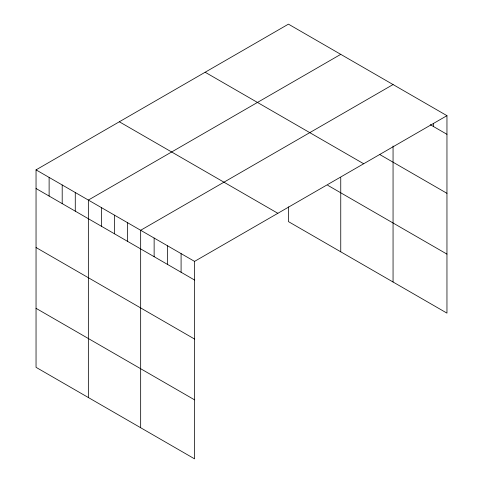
<?xml version="1.0" encoding="UTF-8"?>
<svg xmlns="http://www.w3.org/2000/svg" width="483" height="483" viewBox="0 0 483 483"><rect width="100%" height="100%" fill="white"/><g stroke="black" fill="none" stroke-linecap="round" stroke-linejoin="round"><path stroke-width="0.72" d="M36.044 169.871L194.558 261.388L194.558 458.85L36.044 367.328L36.044 169.871L288.442 24.15L446.956 115.672L446.956 313.129L288.442 221.612L288.442 206.857M340.75 54.35L88.353 200.071L88.353 397.533M393.059 84.555L140.662 230.276L140.662 427.733M194.558 261.388L446.956 115.672M430.275 124.68L446.956 134.31M379.982 154.657L446.956 193.321M205.148 72.239L363.669 163.755M327.673 185.249L446.956 254.118M119.331 121.782L277.852 213.305M36.044 188.515L194.558 280.031M36.044 247.525L194.558 339.042M36.044 308.323L194.558 399.839M433.486 123.551L433.486 126.534M393.059 145.981L393.059 282.012M340.75 177.605L340.75 251.812M181.089 253.611L181.089 272.255M167.613 245.829L167.613 264.473M154.137 238.053L154.137 256.696M127.584 222.723L127.584 241.367M114.507 215.17L114.507 233.814M101.43 207.624L101.43 226.267M75.276 192.524L75.276 211.168M62.198 184.971L62.198 203.615M49.121 177.418L49.121 196.062"/></g></svg>
